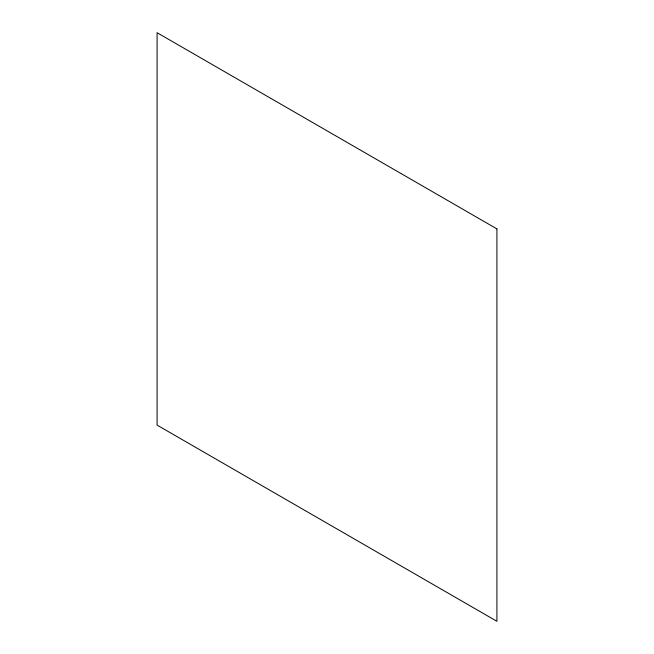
<?xml version="1.0" encoding="UTF-8"?>
<svg xmlns="http://www.w3.org/2000/svg" width="654" height="654" viewBox="0 0 654 654"><rect width="100%" height="100%" fill="white"/><g stroke="black" fill="none" stroke-linecap="round" stroke-linejoin="round"><path stroke-width="0.98" d="M496.917 228.9L157.083 32.7L157.083 425.1L496.917 621.3L496.917 228.9"/></g></svg>
